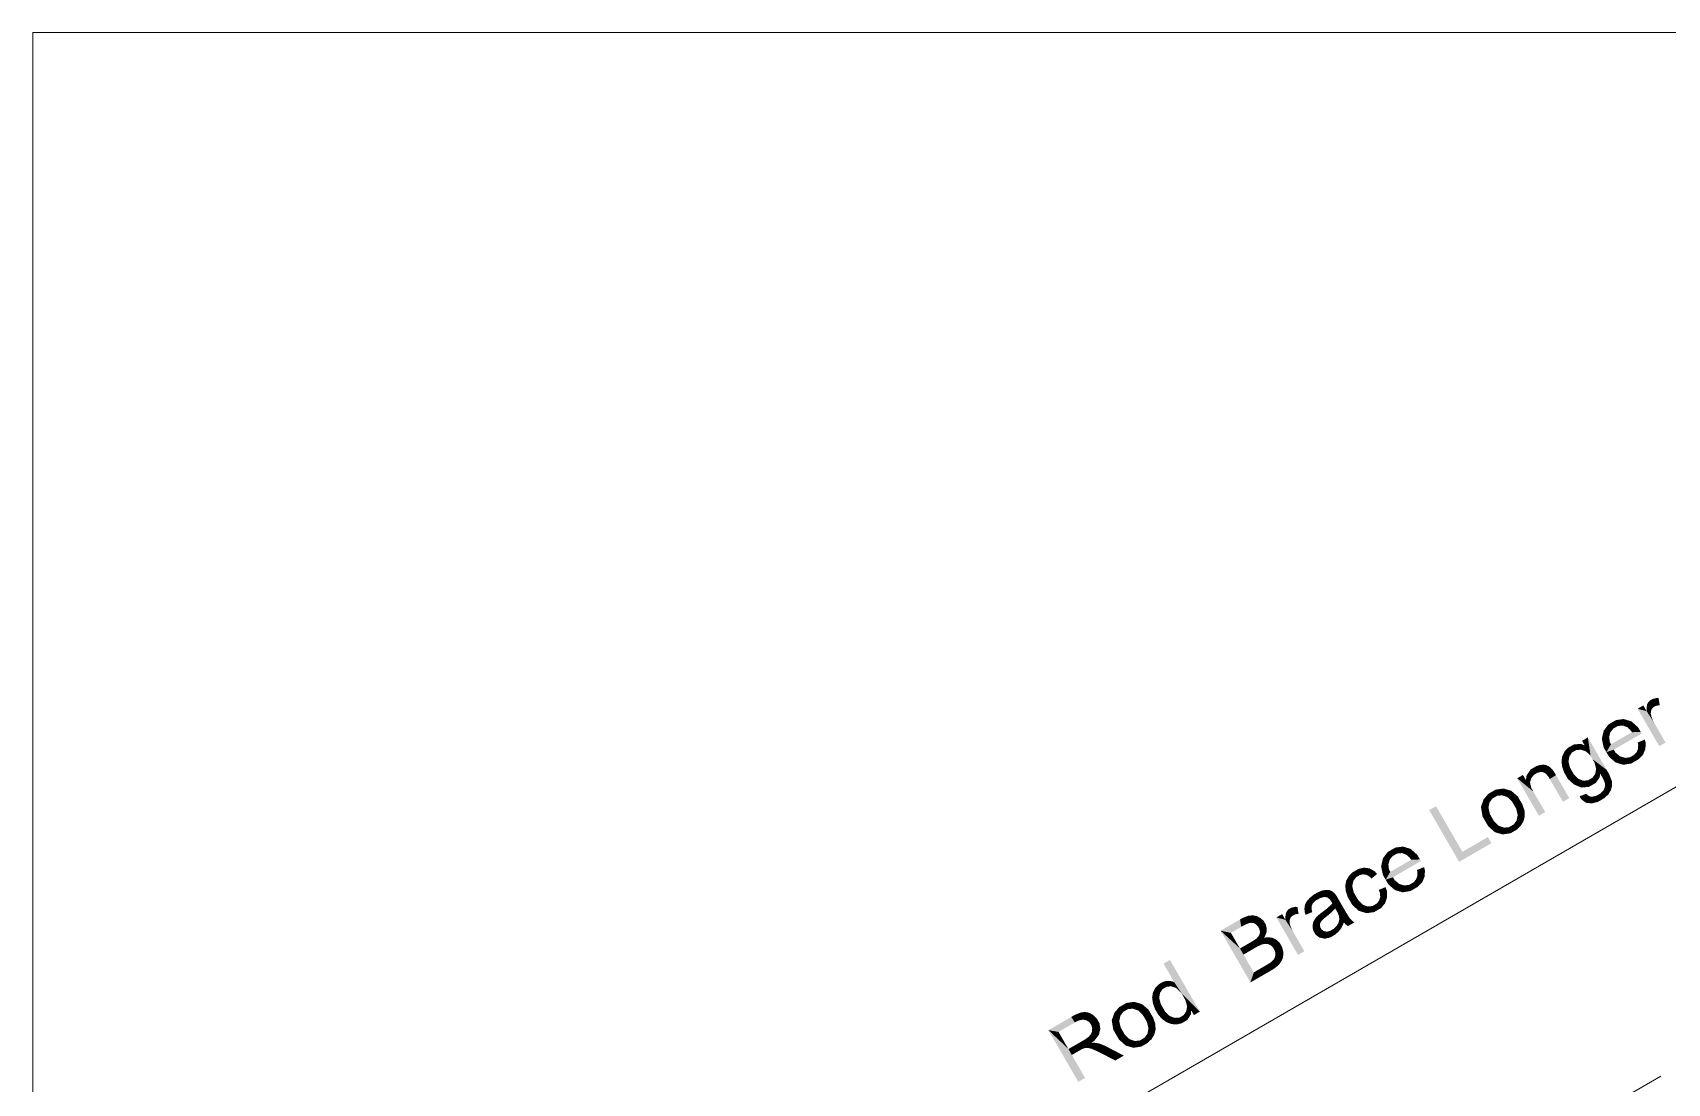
# Model space of a CAD drawing. Header units: millimetres. Extents: x 2 to 579, y 1 to 405.
# Drawn here: x 134.71 to 171.65, y 127.49 to 151.24 of the extents above; entities that cross this region are included whole.
import ezdxf

# ---------------------------------------------------------------- set-up
doc = ezdxf.new("R2010")
doc.units = ezdxf.units.MM
doc.linetypes.add('XKITLINE00', pattern=[0])
doc.layers.add('LinkedObject', color=7, linetype='Continuous', lineweight=0)

# ---------------------------------------------------------------- blocks, each defined once
blk = doc.blocks.new('*A4')
at = {"layer": 'LinkedObject'}
for points in [[(171.181, 135.905), (170.977, 135.959), (171.107, 136.034)], [(170.977, 135.959), (171.181, 135.905), (171.467, 135.112)], [(171.191, 136.051), (171.181, 135.905), (171.18, 135.965)], [(171.203, 136.077), (171.181, 135.905), (171.191, 136.051)], [(171.333, 135.992), (171.181, 135.905), (171.203, 136.077)], [(171.299, 135.954), (171.181, 135.905), (171.333, 135.992)], [(171.289, 135.929), (171.181, 135.905), (171.299, 135.954)], [(171.279, 135.904), (171.181, 135.905), (171.289, 135.929)], [(171.216, 136.103), (171.357, 136.006), (171.203, 136.077)], [(171.203, 136.077), (171.357, 136.006), (171.333, 135.992)], [(171.253, 136.144), (171.357, 136.006), (171.216, 136.103)], [(171.278, 136.159), (171.357, 136.006), (171.253, 136.144)], [(171.401, 136.199), (171.278, 136.159), (171.315, 136.18)], [(171.452, 136.198), (171.278, 136.159), (171.401, 136.199)], [(171.444, 136.036), (171.278, 136.159), (171.452, 136.198)], [(171.278, 136.159), (171.383, 136.021), (171.357, 136.006)], [(171.383, 136.021), (171.278, 136.159), (171.444, 136.036)], [(171.444, 136.036), (171.452, 136.198), (171.479, 136.036)], [(170.407, 135.655), (170.19, 135.372), (170.32, 135.605)], [(170.427, 135.509), (170.19, 135.372), (170.407, 135.655)], [(170.32, 135.605), (170.19, 135.372), (170.211, 135.463)], [(170.664, 135.726), (170.407, 135.655), (170.492, 135.704)], [(170.751, 135.7), (170.407, 135.655), (170.664, 135.726)], [(170.644, 135.579), (170.407, 135.655), (170.751, 135.7)], [(170.407, 135.655), (170.531, 135.569), (170.476, 135.538)], [(170.531, 135.569), (170.407, 135.655), (170.644, 135.579)], [(170.427, 135.509), (170.407, 135.655), (170.476, 135.538)], [(170.644, 135.579), (170.751, 135.7), (170.702, 135.557)], [(170.751, 135.7), (170.74, 135.544), (170.702, 135.557)], [(170.74, 135.544), (170.751, 135.7), (170.813, 135.479)], [(170.986, 135.541), (170.751, 135.7), (170.838, 135.673)], [(170.813, 135.479), (170.751, 135.7), (170.986, 135.541)], [(171.181, 135.905), (171.354, 135.638), (171.61, 135.195)], [(171.354, 135.638), (171.181, 135.905), (171.328, 135.684)], [(171.328, 135.684), (171.181, 135.905), (171.291, 135.775)], [(171.291, 135.775), (171.181, 135.905), (171.281, 135.82)], [(171.281, 135.82), (171.181, 135.905), (171.275, 135.849)], [(171.275, 135.849), (171.181, 135.905), (171.279, 135.904)], [(171.467, 135.112), (171.181, 135.905), (171.61, 135.195)], [(169.854, 135.311), (169.782, 135.131), (169.722, 135.234)], [(169.914, 134.897), (169.782, 135.131), (169.854, 135.311)], [(169.959, 134.819), (169.854, 135.311), (170.277, 134.579)], [(169.914, 134.897), (169.854, 135.311), (169.959, 134.819)], [(170.19, 135.372), (170.21, 135.084), (170.169, 135.282)], [(170.363, 135.428), (170.19, 135.372), (170.427, 135.509)], [(170.349, 135.376), (170.19, 135.372), (170.363, 135.428)], [(170.19, 135.372), (170.349, 135.376), (170.334, 135.323)], [(170.334, 135.323), (170.21, 135.084), (170.19, 135.372)], [(170.348, 135.213), (170.21, 135.084), (170.334, 135.323)], [(170.21, 135.084), (170.348, 135.213), (170.376, 135.156)], [(171.05, 135.43), (170.272, 134.977), (171.047, 135.437)], [(170.376, 135.156), (171.047, 135.437), (170.272, 134.977)], [(171.061, 135.411), (170.272, 134.977), (171.05, 135.43)], [(171.068, 135.398), (170.272, 134.977), (171.061, 135.411)], [(170.437, 135.033), (170.272, 134.977), (171.068, 135.398)], [(170.849, 135.428), (171.047, 135.437), (170.376, 135.156)], [(170.813, 135.479), (170.986, 135.541), (170.849, 135.428)], [(171.047, 135.437), (170.849, 135.428), (170.986, 135.541)], [(171.14, 135.263), (170.991, 135.141), (170.981, 135.196)], [(170.985, 135.049), (171.14, 135.263), (171.154, 135.05)], [(170.991, 135.141), (171.14, 135.263), (170.985, 135.049)], [(171.154, 135.05), (171.14, 135.263), (171.16, 135.188)], [(169.275, 134.889), (169.426, 134.825), (169.258, 134.773)], [(169.258, 134.773), (169.426, 134.825), (169.265, 134.709)], [(169.265, 134.709), (169.426, 134.825), (169.415, 134.767)], [(169.437, 134.883), (169.275, 134.889), (169.301, 134.941)], [(169.426, 134.825), (169.275, 134.889), (169.437, 134.883)], [(169.326, 134.993), (169.495, 134.969), (169.301, 134.941)], [(169.301, 134.941), (169.495, 134.969), (169.437, 134.883)], [(169.408, 135.078), (169.495, 134.969), (169.326, 134.993)], [(169.464, 135.11), (169.495, 134.969), (169.408, 135.078)], [(169.698, 135.164), (169.464, 135.11), (169.539, 135.153)], [(169.782, 135.131), (169.464, 135.11), (169.698, 135.164)], [(169.697, 135.033), (169.464, 135.11), (169.782, 135.131)], [(169.464, 135.11), (169.592, 135.025), (169.543, 134.997)], [(169.592, 135.025), (169.464, 135.11), (169.697, 135.033)], [(169.495, 134.969), (169.464, 135.11), (169.543, 134.997)], [(169.697, 135.033), (169.782, 135.131), (169.755, 135.014)], [(169.755, 135.014), (169.782, 135.131), (169.812, 134.994)], [(169.812, 134.994), (169.782, 135.131), (169.914, 134.897)], [(169.959, 134.819), (170.277, 134.579), (170.006, 134.738)], [(170.376, 135.156), (170.272, 134.977), (170.21, 135.084)], [(170.481, 134.965), (170.272, 134.977), (170.437, 135.033)], [(170.272, 134.977), (170.566, 134.719), (170.332, 134.874)], [(170.481, 134.965), (170.566, 134.719), (170.272, 134.977)], [(170.332, 134.874), (170.566, 134.719), (170.479, 134.745)], [(170.582, 134.881), (170.566, 134.719), (170.481, 134.965)], [(170.566, 134.719), (170.582, 134.881), (170.654, 134.693)], [(170.639, 134.865), (170.654, 134.693), (170.582, 134.881)], [(170.696, 134.848), (170.654, 134.693), (170.639, 134.865)], [(170.696, 134.848), (170.927, 134.775), (170.654, 134.693)], [(170.805, 134.862), (170.927, 134.775), (170.696, 134.848)], [(170.858, 134.893), (170.927, 134.775), (170.805, 134.862)], [(170.898, 134.916), (170.927, 134.775), (170.858, 134.893)], [(170.898, 134.916), (171.127, 134.987), (170.927, 134.775)], [(170.953, 134.976), (171.127, 134.987), (170.898, 134.916)], [(170.927, 134.775), (171.127, 134.987), (171, 134.818)], [(170.969, 135.012), (171.154, 135.05), (170.953, 134.976)], [(171.127, 134.987), (170.953, 134.976), (171.154, 135.05)], [(170.985, 135.049), (171.154, 135.05), (170.969, 135.012)], [(171, 134.818), (171.127, 134.987), (171.101, 134.923)], [(168.456, 134.342), (168.257, 134.387), (168.387, 134.462)], [(168.645, 134.636), (168.463, 134.439), (168.557, 134.586)], [(168.64, 134.468), (168.463, 134.439), (168.645, 134.636)], [(168.578, 134.394), (168.463, 134.439), (168.64, 134.468)], [(168.64, 134.468), (168.645, 134.636), (168.686, 134.495)], [(168.683, 134.659), (168.772, 134.527), (168.645, 134.636)], [(168.645, 134.636), (168.772, 134.527), (168.714, 134.511)], [(168.686, 134.495), (168.645, 134.636), (168.714, 134.511)], [(168.761, 134.685), (168.772, 134.527), (168.683, 134.659)], [(168.801, 134.69), (168.772, 134.527), (168.761, 134.685)], [(168.772, 134.527), (168.801, 134.69), (168.8, 134.527)], [(168.801, 134.69), (168.829, 134.526), (168.8, 134.527)], [(168.91, 134.686), (168.801, 134.69), (168.841, 134.695)], [(168.939, 134.673), (168.801, 134.69), (168.91, 134.686)], [(168.879, 134.508), (168.801, 134.69), (168.939, 134.673)], [(168.829, 134.526), (168.801, 134.69), (168.879, 134.508)], [(168.939, 134.673), (168.9, 134.491), (168.879, 134.508)], [(168.967, 134.66), (168.9, 134.491), (168.939, 134.673)], [(169.02, 134.62), (168.9, 134.491), (168.967, 134.66)], [(168.9, 134.491), (169.02, 134.62), (168.921, 134.474)], [(168.921, 134.474), (169.02, 134.62), (169.044, 134.593)], [(169.044, 134.593), (168.967, 134.414), (168.921, 134.474)], [(169.06, 134.575), (168.967, 134.414), (169.044, 134.593)], [(169.104, 134.508), (168.967, 134.414), (169.06, 134.575)], [(169.104, 134.508), (168.992, 134.37), (168.967, 134.414)], [(169.133, 134.458), (168.992, 134.37), (169.104, 134.508)], [(168.992, 134.37), (169.133, 134.458), (169.29, 133.854)], [(169.29, 133.854), (169.133, 134.458), (169.434, 133.937)], [(169.415, 134.767), (169.351, 134.46), (169.265, 134.709)], [(169.265, 134.709), (169.351, 134.46), (169.273, 134.646)], [(169.273, 134.646), (169.351, 134.46), (169.316, 134.521)], [(169.448, 134.632), (169.351, 134.46), (169.415, 134.767)], [(169.351, 134.46), (169.448, 134.632), (169.492, 134.556)], [(169.54, 134.473), (169.351, 134.46), (169.492, 134.556)], [(169.54, 134.473), (169.621, 134.213), (169.351, 134.46)], [(169.351, 134.46), (169.621, 134.213), (169.402, 134.372)], [(169.643, 134.37), (169.621, 134.213), (169.54, 134.473)], [(170.134, 134.49), (169.958, 134.399), (170.018, 134.485)], [(170.119, 134.407), (169.958, 134.399), (170.134, 134.49)], [(170.006, 134.738), (170.277, 134.579), (170.041, 134.599)], [(170.03, 134.542), (170.134, 134.49), (170.018, 134.485)], [(170.041, 134.599), (170.134, 134.49), (170.03, 134.542)], [(170.041, 134.599), (170.277, 134.579), (170.134, 134.49)], [(170.277, 134.579), (170.174, 134.42), (170.134, 134.49)], [(170.334, 134.48), (170.174, 134.42), (170.277, 134.579)], [(170.174, 134.42), (170.334, 134.48), (170.222, 134.325)], [(170.222, 134.325), (170.334, 134.48), (170.395, 134.328)], [(170.654, 134.693), (170.927, 134.775), (170.834, 134.721)], [(167.682, 134.08), (167.47, 133.832), (167.604, 134.035)], [(167.697, 133.93), (167.47, 133.832), (167.682, 134.08)], [(167.945, 134.156), (167.682, 134.08), (167.769, 134.13)], [(168.033, 134.13), (167.682, 134.08), (167.945, 134.156)], [(167.916, 134.002), (167.682, 134.08), (168.033, 134.13)], [(167.682, 134.08), (167.804, 133.991), (167.751, 133.961)], [(167.804, 133.991), (167.682, 134.08), (167.916, 134.002)], [(167.697, 133.93), (167.682, 134.08), (167.751, 133.961)], [(167.916, 134.002), (168.033, 134.13), (167.975, 133.982)], [(168.033, 134.13), (168.034, 133.963), (167.975, 133.982)], [(168.268, 133.979), (168.033, 134.13), (168.122, 134.105)], [(168.327, 133.878), (168.033, 134.13), (168.268, 133.979)], [(168.138, 133.864), (168.033, 134.13), (168.327, 133.878)], [(168.034, 133.963), (168.033, 134.13), (168.138, 133.864)], [(168.257, 134.387), (168.623, 134.086), (168.747, 133.54)], [(168.623, 134.086), (168.257, 134.387), (168.576, 134.167)], [(168.545, 134.297), (168.257, 134.387), (168.456, 134.342)], [(168.576, 134.167), (168.257, 134.387), (168.545, 134.297)], [(168.463, 134.439), (168.578, 134.394), (168.456, 134.342)], [(168.456, 134.342), (168.578, 134.394), (168.545, 134.297)], [(168.747, 133.54), (168.623, 134.086), (168.891, 133.623)], [(169.402, 134.372), (169.621, 134.213), (169.537, 134.249)], [(169.621, 134.213), (169.643, 134.37), (169.699, 134.351)], [(169.754, 134.332), (169.621, 134.213), (169.699, 134.351)], [(169.754, 134.332), (169.964, 134.243), (169.621, 134.213)], [(169.621, 134.213), (169.964, 134.243), (169.705, 134.178)], [(169.705, 134.178), (169.964, 134.243), (169.877, 134.193)], [(169.859, 134.342), (169.964, 134.243), (169.754, 134.332)], [(169.964, 134.243), (169.859, 134.342), (169.908, 134.37)], [(169.958, 134.399), (169.964, 134.243), (169.908, 134.37)], [(170.034, 134.284), (169.958, 134.399), (170.119, 134.407)], [(169.964, 134.243), (169.958, 134.399), (170.034, 134.284)], [(170.205, 134.111), (170.347, 134.072), (170.14, 134.047)], [(170.347, 134.072), (170.205, 134.111), (170.22, 134.147)], [(170.236, 134.182), (170.347, 134.072), (170.22, 134.147)], [(170.222, 134.325), (170.395, 134.328), (170.229, 134.3)], [(170.229, 134.3), (170.395, 134.328), (170.24, 134.259)], [(170.399, 134.276), (170.236, 134.182), (170.24, 134.259)], [(170.402, 134.223), (170.236, 134.182), (170.399, 134.276)], [(170.376, 134.121), (170.236, 134.182), (170.402, 134.223)], [(170.347, 134.072), (170.236, 134.182), (170.376, 134.121)], [(170.24, 134.259), (170.395, 134.328), (170.399, 134.276)], [(166.423, 133.756), (166.944, 132.498), (166.269, 133.667)], [(167.019, 132.725), (166.944, 132.498), (166.423, 133.756)], [(167.47, 133.832), (167.541, 133.408), (167.438, 133.738)], [(167.438, 133.738), (167.541, 133.408), (167.473, 133.526)], [(167.604, 134.035), (167.47, 133.832), (167.498, 133.911)], [(167.631, 133.838), (167.47, 133.832), (167.697, 133.93)], [(167.47, 133.832), (167.631, 133.838), (167.619, 133.777)], [(167.607, 133.717), (167.541, 133.408), (167.47, 133.832)], [(167.607, 133.717), (167.47, 133.832), (167.619, 133.777)], [(167.642, 133.575), (167.541, 133.408), (167.607, 133.717)], [(168.138, 133.864), (168.327, 133.878), (168.184, 133.786)], [(168.327, 133.878), (168.232, 133.703), (168.184, 133.786)], [(168.232, 133.703), (168.327, 133.878), (168.268, 133.558)], [(168.268, 133.558), (168.327, 133.878), (168.426, 133.593)], [(168.424, 133.654), (168.327, 133.878), (168.374, 133.797)], [(168.426, 133.593), (168.327, 133.878), (168.424, 133.654)], [(169.842, 134.01), (169.667, 133.98), (169.819, 134.039)], [(169.667, 133.98), (169.842, 134.01), (169.705, 133.911)], [(169.705, 133.911), (169.842, 134.01), (169.81, 133.834)], [(169.81, 133.834), (169.842, 134.01), (169.876, 133.827)], [(169.876, 133.827), (169.842, 134.01), (169.893, 133.977)], [(169.921, 133.974), (169.876, 133.827), (169.893, 133.977)], [(169.959, 133.97), (169.876, 133.827), (169.921, 133.974)], [(169.959, 133.97), (170.16, 133.9), (169.876, 133.827)], [(169.876, 133.827), (170.16, 133.9), (169.942, 133.82)], [(169.942, 133.82), (170.16, 133.9), (170.084, 133.856)], [(170.044, 133.992), (170.16, 133.9), (169.959, 133.97)], [(170.16, 133.9), (170.044, 133.992), (170.09, 134.018)], [(170.14, 134.047), (170.16, 133.9), (170.09, 134.018)], [(170.14, 134.047), (170.347, 134.072), (170.16, 133.9)], [(170.16, 133.9), (170.347, 134.072), (170.223, 133.937)], [(170.223, 133.937), (170.347, 134.072), (170.317, 134.023)], [(167.541, 133.408), (167.642, 133.575), (167.688, 133.493)], [(167.735, 133.412), (167.541, 133.408), (167.688, 133.493)], [(167.735, 133.412), (167.84, 133.143), (167.541, 133.408)], [(167.541, 133.408), (167.84, 133.143), (167.603, 133.301)], [(167.841, 133.311), (167.84, 133.143), (167.735, 133.412)], [(168.179, 133.344), (168.193, 133.195), (168.125, 133.313)], [(168.368, 133.365), (168.179, 133.344), (168.244, 133.436)], [(168.336, 133.312), (168.179, 133.344), (168.368, 133.365)], [(168.249, 133.227), (168.179, 133.344), (168.336, 133.312)], [(168.193, 133.195), (168.179, 133.344), (168.249, 133.227)], [(168.256, 133.497), (168.4, 133.418), (168.244, 133.436)], [(168.244, 133.436), (168.4, 133.418), (168.368, 133.365)], [(168.426, 133.593), (168.256, 133.497), (168.268, 133.558)], [(168.429, 133.532), (168.256, 133.497), (168.426, 133.593)], [(168.4, 133.418), (168.256, 133.497), (168.429, 133.532)], [(167.674, 132.92), (167.019, 132.725), (167.594, 133.058)], [(167.603, 133.301), (167.84, 133.143), (167.753, 133.169)], [(167.84, 133.143), (167.841, 133.311), (167.9, 133.291)], [(167.959, 133.271), (167.84, 133.143), (167.9, 133.291)], [(167.959, 133.271), (168.193, 133.195), (167.84, 133.143)], [(167.84, 133.143), (168.193, 133.195), (167.928, 133.118)], [(167.928, 133.118), (168.193, 133.195), (168.105, 133.144)], [(168.071, 133.282), (168.193, 133.195), (167.959, 133.271)], [(168.193, 133.195), (168.071, 133.282), (168.125, 133.313)], [(165.419, 132.772), (165.202, 132.489), (165.331, 132.721)], [(165.439, 132.626), (165.202, 132.489), (165.419, 132.772)], [(165.331, 132.721), (165.202, 132.489), (165.223, 132.58)], [(165.375, 132.545), (165.202, 132.489), (165.439, 132.626)], [(165.675, 132.843), (165.419, 132.772), (165.504, 132.821)], [(165.763, 132.817), (165.419, 132.772), (165.675, 132.843)], [(165.655, 132.696), (165.419, 132.772), (165.763, 132.817)], [(165.419, 132.772), (165.542, 132.686), (165.488, 132.654)], [(165.542, 132.686), (165.419, 132.772), (165.655, 132.696)], [(165.439, 132.626), (165.419, 132.772), (165.488, 132.654)], [(165.655, 132.696), (165.763, 132.817), (165.713, 132.674)], [(165.763, 132.817), (165.751, 132.66), (165.713, 132.674)], [(165.751, 132.66), (165.763, 132.817), (165.824, 132.596)], [(165.998, 132.658), (165.763, 132.817), (165.85, 132.79)], [(165.824, 132.596), (165.763, 132.817), (165.998, 132.658)], [(165.824, 132.596), (165.998, 132.658), (165.86, 132.545)], [(166.058, 132.553), (165.86, 132.545), (165.998, 132.658)], [(166.944, 132.498), (167.019, 132.725), (167.674, 132.92)], [(164.543, 132.266), (164.617, 132.151), (164.457, 132.182)], [(164.598, 132.297), (164.617, 132.151), (164.543, 132.266)], [(164.799, 132.367), (164.598, 132.297), (164.666, 132.337)], [(164.863, 132.358), (164.598, 132.297), (164.799, 132.367)], [(164.781, 132.217), (164.598, 132.297), (164.863, 132.358)], [(164.598, 132.297), (164.707, 132.203), (164.672, 132.183)], [(164.707, 132.203), (164.598, 132.297), (164.781, 132.217)], [(164.617, 132.151), (164.598, 132.297), (164.672, 132.183)], [(164.781, 132.217), (164.863, 132.358), (164.819, 132.21)], [(164.863, 132.358), (164.856, 132.203), (164.819, 132.21)], [(164.856, 132.203), (164.863, 132.358), (164.929, 132.159)], [(165.041, 132.281), (164.863, 132.358), (164.927, 132.348)], [(165.09, 132.224), (164.863, 132.358), (165.041, 132.281)], [(164.929, 132.159), (164.863, 132.358), (165.09, 132.224)], [(165.202, 132.489), (165.222, 132.201), (165.181, 132.398)], [(165.36, 132.492), (165.202, 132.489), (165.375, 132.545)], [(165.202, 132.489), (165.36, 132.492), (165.346, 132.44)], [(165.346, 132.44), (165.222, 132.201), (165.202, 132.489)], [(165.359, 132.33), (165.222, 132.201), (165.346, 132.44)], [(165.222, 132.201), (165.359, 132.33), (165.388, 132.272)], [(165.388, 132.272), (165.284, 132.094), (165.222, 132.201)], [(166.062, 132.547), (165.284, 132.094), (166.058, 132.553)], [(165.388, 132.272), (166.058, 132.553), (165.284, 132.094)], [(166.073, 132.528), (165.284, 132.094), (166.062, 132.547)], [(166.079, 132.515), (165.284, 132.094), (166.073, 132.528)], [(165.448, 132.15), (165.284, 132.094), (166.079, 132.515)], [(165.86, 132.545), (166.058, 132.553), (165.388, 132.272)], [(166.152, 132.38), (166.002, 132.258), (165.992, 132.313)], [(165.996, 132.166), (166.152, 132.38), (166.165, 132.167)], [(166.002, 132.258), (166.152, 132.38), (165.996, 132.166)], [(166.165, 132.167), (166.152, 132.38), (166.172, 132.305)], [(164.007, 131.862), (163.897, 131.858), (163.938, 131.865)], [(164.394, 132.077), (164.541, 132.003), (164.37, 131.96)], [(164.37, 131.96), (164.541, 132.003), (164.377, 131.895)], [(164.377, 131.895), (164.541, 132.003), (164.529, 131.945)], [(164.529, 131.945), (164.47, 131.629), (164.377, 131.895)], [(164.377, 131.895), (164.47, 131.629), (164.384, 131.831)], [(164.552, 132.062), (164.394, 132.077), (164.426, 132.129)], [(164.541, 132.003), (164.394, 132.077), (164.552, 132.062)], [(164.457, 132.182), (164.617, 132.151), (164.426, 132.129)], [(164.426, 132.129), (164.617, 132.151), (164.552, 132.062)], [(164.566, 131.802), (164.47, 131.629), (164.529, 131.945)], [(164.929, 132.159), (165.09, 132.224), (164.963, 132.122)], [(165.281, 131.927), (165.152, 131.805), (165.128, 131.864)], [(165.152, 131.805), (165.281, 131.927), (165.162, 131.705)], [(165.162, 131.705), (165.281, 131.927), (165.294, 131.63)], [(165.318, 131.699), (165.281, 131.927), (165.311, 131.847)], [(165.294, 131.63), (165.281, 131.927), (165.318, 131.699)], [(165.492, 132.082), (165.284, 132.094), (165.448, 132.15)], [(165.284, 132.094), (165.578, 131.836), (165.343, 131.991)], [(165.492, 132.082), (165.578, 131.836), (165.284, 132.094)], [(165.343, 131.991), (165.578, 131.836), (165.49, 131.862)], [(165.593, 131.998), (165.578, 131.836), (165.492, 132.082)], [(165.578, 131.836), (165.593, 131.998), (165.665, 131.81)], [(165.65, 131.982), (165.665, 131.81), (165.593, 131.998)], [(165.707, 131.965), (165.665, 131.81), (165.65, 131.982)], [(165.707, 131.965), (165.938, 131.892), (165.665, 131.81)], [(165.665, 131.81), (165.938, 131.892), (165.845, 131.838)], [(165.817, 131.979), (165.938, 131.892), (165.707, 131.965)], [(165.87, 132.01), (165.938, 131.892), (165.817, 131.979)], [(165.909, 132.033), (165.938, 131.892), (165.87, 132.01)], [(165.909, 132.033), (166.139, 132.103), (165.938, 131.892)], [(165.965, 132.092), (166.139, 132.103), (165.909, 132.033)], [(165.938, 131.892), (166.139, 132.103), (166.012, 131.934)], [(165.98, 132.129), (166.165, 132.167), (165.965, 132.092)], [(166.139, 132.103), (165.965, 132.092), (166.165, 132.167)], [(165.996, 132.166), (166.165, 132.167), (165.98, 132.129)], [(166.012, 131.934), (166.139, 132.103), (166.112, 132.04)], [(163.625, 131.529), (163.454, 131.483), (163.639, 131.561)], [(163.46, 131.523), (163.639, 131.561), (163.454, 131.483)], [(163.611, 131.498), (163.454, 131.483), (163.625, 131.529)], [(163.611, 131.498), (163.475, 131.301), (163.454, 131.483)], [(163.498, 131.602), (163.639, 131.561), (163.46, 131.523)], [(163.612, 131.415), (163.475, 131.301), (163.611, 131.498)], [(163.531, 131.641), (163.639, 131.561), (163.498, 131.602)], [(163.651, 131.751), (163.531, 131.641), (163.564, 131.68)], [(163.703, 131.622), (163.531, 131.641), (163.651, 131.751)], [(163.639, 131.561), (163.531, 131.641), (163.703, 131.622)], [(163.706, 131.782), (163.808, 131.682), (163.651, 131.751)], [(163.703, 131.622), (163.651, 131.751), (163.754, 131.651)], [(163.754, 131.651), (163.651, 131.751), (163.808, 131.682)], [(163.897, 131.858), (163.706, 131.782), (163.856, 131.852)], [(163.904, 131.705), (163.706, 131.782), (163.897, 131.858)], [(163.856, 131.852), (163.706, 131.782), (163.76, 131.813)], [(163.808, 131.682), (163.706, 131.782), (163.904, 131.705)], [(164.034, 131.852), (163.897, 131.858), (164.007, 131.862)], [(163.904, 131.705), (163.897, 131.858), (163.945, 131.697)], [(163.945, 131.697), (163.897, 131.858), (163.976, 131.69)], [(163.897, 131.858), (164.032, 131.64), (163.976, 131.69)], [(164.034, 131.852), (164.032, 131.64), (163.897, 131.858)], [(164.045, 131.521), (164.143, 131.447), (163.932, 131.422)], [(164.061, 131.842), (164.032, 131.64), (164.034, 131.852)], [(164.111, 131.806), (164.032, 131.64), (164.061, 131.842)], [(164.135, 131.78), (164.032, 131.64), (164.111, 131.806)], [(164.032, 131.64), (164.135, 131.78), (164.149, 131.764)], [(164.032, 131.64), (164.149, 131.764), (164.057, 131.597)], [(164.078, 131.559), (164.143, 131.447), (164.045, 131.521)], [(164.057, 131.597), (164.149, 131.764), (164.059, 131.593)], [(164.059, 131.593), (164.149, 131.764), (164.07, 131.574)], [(164.07, 131.574), (164.149, 131.764), (164.078, 131.559)], [(164.078, 131.559), (164.149, 131.764), (164.143, 131.447)], [(164.191, 131.7), (164.143, 131.447), (164.149, 131.764)], [(164.219, 131.652), (164.143, 131.447), (164.191, 131.7)], [(164.219, 131.652), (164.173, 131.394), (164.143, 131.447)], [(164.329, 131.46), (164.173, 131.394), (164.219, 131.652)], [(164.384, 131.831), (164.47, 131.629), (164.43, 131.698)], [(164.47, 131.629), (164.566, 131.802), (164.615, 131.718)], [(164.664, 131.633), (164.47, 131.629), (164.615, 131.718)], [(164.664, 131.633), (164.764, 131.365), (164.47, 131.629)], [(164.47, 131.629), (164.764, 131.365), (164.531, 131.523)], [(164.531, 131.523), (164.764, 131.365), (164.678, 131.391)], [(164.769, 131.528), (164.764, 131.365), (164.664, 131.633)], [(164.764, 131.365), (164.769, 131.528), (164.824, 131.508)], [(164.878, 131.488), (164.764, 131.365), (164.824, 131.508)], [(164.986, 131.499), (165.108, 131.412), (164.878, 131.488)], [(165.108, 131.412), (164.986, 131.499), (165.038, 131.529)], [(165.08, 131.554), (165.108, 131.412), (165.038, 131.529)], [(165.08, 131.554), (165.294, 131.63), (165.108, 131.412)], [(165.136, 131.62), (165.294, 131.63), (165.08, 131.554)], [(165.108, 131.412), (165.294, 131.63), (165.178, 131.452)], [(165.294, 131.63), (165.136, 131.62), (165.149, 131.662)], [(165.162, 131.705), (165.294, 131.63), (165.149, 131.662)], [(165.178, 131.452), (165.294, 131.63), (165.271, 131.561)], [(162.022, 131.029), (161.554, 130.942), (161.993, 131.196)], [(162.06, 131.234), (162.179, 131.108), (161.993, 131.196)], [(161.993, 131.196), (162.179, 131.108), (162.085, 131.065)], [(162.022, 131.029), (161.993, 131.196), (162.085, 131.065)], [(162.177, 131.279), (162.179, 131.108), (162.06, 131.234)], [(162.24, 131.122), (162.177, 131.279), (162.228, 131.284)], [(162.179, 131.108), (162.177, 131.279), (162.21, 131.115)], [(162.21, 131.115), (162.177, 131.279), (162.24, 131.122)], [(162.279, 131.29), (162.298, 131.115), (162.228, 131.284)], [(162.228, 131.284), (162.298, 131.115), (162.24, 131.122)], [(162.374, 131.272), (162.298, 131.115), (162.279, 131.29)], [(162.418, 131.248), (162.298, 131.115), (162.374, 131.272)], [(162.298, 131.115), (162.418, 131.248), (162.324, 131.101)], [(162.418, 131.248), (162.351, 131.087), (162.324, 131.101)], [(162.351, 131.087), (162.418, 131.248), (162.395, 131.044)], [(162.395, 131.044), (162.418, 131.248), (162.553, 131.121)], [(162.53, 131.161), (162.418, 131.248), (162.462, 131.225)], [(162.553, 131.121), (162.418, 131.248), (162.53, 131.161)], [(163.019, 131.188), (162.815, 131.242), (162.945, 131.317)], [(162.815, 131.242), (163.019, 131.188), (163.305, 130.395)], [(163.029, 131.333), (163.019, 131.188), (163.018, 131.248)], [(163.041, 131.36), (163.019, 131.188), (163.029, 131.333)], [(163.171, 131.275), (163.019, 131.188), (163.041, 131.36)], [(163.138, 131.237), (163.019, 131.188), (163.171, 131.275)], [(163.127, 131.212), (163.019, 131.188), (163.138, 131.237)], [(163.117, 131.187), (163.019, 131.188), (163.127, 131.212)], [(163.019, 131.188), (163.192, 130.921), (163.448, 130.478)], [(163.192, 130.921), (163.019, 131.188), (163.166, 130.967)], [(163.166, 130.967), (163.019, 131.188), (163.129, 131.057)], [(163.129, 131.057), (163.019, 131.188), (163.119, 131.102)], [(163.119, 131.102), (163.019, 131.188), (163.113, 131.132)], [(163.113, 131.132), (163.019, 131.188), (163.117, 131.187)], [(163.305, 130.395), (163.019, 131.188), (163.448, 130.478)], [(163.054, 131.386), (163.195, 131.289), (163.041, 131.36)], [(163.041, 131.36), (163.195, 131.289), (163.171, 131.275)], [(163.092, 131.427), (163.195, 131.289), (163.054, 131.386)], [(163.117, 131.441), (163.195, 131.289), (163.092, 131.427)], [(163.239, 131.482), (163.117, 131.441), (163.153, 131.462)], [(163.29, 131.48), (163.117, 131.441), (163.239, 131.482)], [(163.282, 131.319), (163.117, 131.441), (163.29, 131.48)], [(163.117, 131.441), (163.221, 131.304), (163.195, 131.289)], [(163.221, 131.304), (163.117, 131.441), (163.282, 131.319)], [(163.282, 131.319), (163.29, 131.48), (163.317, 131.319)], [(163.454, 131.483), (163.475, 131.301), (163.448, 131.442)], [(163.448, 131.442), (163.475, 131.301), (163.458, 131.351)], [(163.475, 131.301), (163.612, 131.415), (163.626, 131.363)], [(163.646, 131.131), (163.802, 131.077), (163.633, 131.069)], [(163.803, 131.098), (163.646, 131.131), (163.66, 131.16)], [(163.802, 131.077), (163.646, 131.131), (163.803, 131.098)], [(163.674, 131.189), (163.818, 131.138), (163.66, 131.16)], [(163.66, 131.16), (163.818, 131.138), (163.803, 131.098)], [(163.712, 131.242), (163.818, 131.138), (163.674, 131.189)], [(163.736, 131.267), (163.818, 131.138), (163.712, 131.242)], [(163.754, 131.284), (163.846, 131.175), (163.736, 131.267)], [(163.818, 131.138), (163.736, 131.267), (163.832, 131.156)], [(163.832, 131.156), (163.736, 131.267), (163.846, 131.175)], [(163.811, 131.332), (163.9, 131.225), (163.754, 131.284)], [(163.754, 131.284), (163.9, 131.225), (163.846, 131.175)], [(163.851, 131.362), (163.941, 131.257), (163.811, 131.332)], [(163.811, 131.332), (163.941, 131.257), (163.9, 131.225)], [(163.932, 131.422), (164.012, 131.314), (163.851, 131.362)], [(163.851, 131.362), (164.012, 131.314), (163.941, 131.257)], [(163.932, 131.422), (164.143, 131.447), (164.012, 131.314)], [(164.012, 131.314), (164.143, 131.447), (164.114, 131.409)], [(164.329, 131.46), (164.201, 131.346), (164.173, 131.394)], [(164.341, 131.132), (164.174, 131.046), (164.196, 131.083)], [(164.32, 131.076), (164.174, 131.046), (164.341, 131.132)], [(164.465, 131.236), (164.341, 131.132), (164.196, 131.083)], [(164.218, 131.12), (164.465, 131.236), (164.196, 131.083)], [(164.201, 131.346), (164.329, 131.46), (164.231, 131.268)], [(164.218, 131.12), (164.387, 131.36), (164.465, 131.236)], [(164.236, 131.197), (164.387, 131.36), (164.218, 131.12)], [(164.231, 131.268), (164.329, 131.46), (164.387, 131.36)], [(164.387, 131.36), (164.233, 131.237), (164.231, 131.268)], [(164.233, 131.237), (164.387, 131.36), (164.236, 131.197)], [(164.341, 131.132), (164.465, 131.236), (164.361, 131.105)], [(164.361, 131.105), (164.465, 131.236), (164.485, 131.213)], [(164.485, 131.213), (164.406, 131.061), (164.361, 131.105)], [(164.505, 131.189), (164.406, 131.061), (164.485, 131.213)], [(164.505, 131.189), (164.43, 131.045), (164.406, 131.061)], [(164.552, 131.148), (164.43, 131.045), (164.505, 131.189)], [(164.43, 131.045), (164.552, 131.148), (164.58, 131.132)], [(164.878, 131.488), (165.108, 131.412), (164.764, 131.365)], [(164.764, 131.365), (165.108, 131.412), (164.849, 131.338)], [(164.849, 131.338), (165.108, 131.412), (165.022, 131.362)], [(161.788, 130.893), (161.554, 130.942), (162.022, 131.029)], [(161.554, 130.942), (162.072, 130.402), (162.229, 129.773)], [(161.992, 130.54), (162.072, 130.402), (161.554, 130.942)], [(161.554, 130.942), (161.788, 130.893), (161.992, 130.54)], [(162.297, 130.717), (162.533, 130.778), (162.398, 130.591)], [(162.367, 130.766), (162.533, 130.778), (162.297, 130.717)], [(162.385, 130.786), (162.562, 130.822), (162.367, 130.766)], [(162.533, 130.778), (162.367, 130.766), (162.562, 130.822)], [(162.41, 130.812), (162.562, 130.822), (162.385, 130.786)], [(162.553, 131.121), (162.412, 131.015), (162.395, 131.044)], [(162.398, 130.591), (162.533, 130.778), (162.49, 130.631)], [(162.41, 130.812), (162.594, 130.956), (162.562, 130.822)], [(162.437, 130.866), (162.594, 130.956), (162.41, 130.812)], [(162.412, 131.015), (162.553, 131.121), (162.429, 130.984)], [(162.429, 130.984), (162.553, 131.121), (162.444, 130.924)], [(162.441, 130.895), (162.594, 130.956), (162.437, 130.866)], [(162.594, 130.956), (162.441, 130.895), (162.444, 130.924)], [(162.444, 130.924), (162.553, 131.121), (162.594, 130.956)], [(162.533, 130.778), (162.56, 130.646), (162.49, 130.631)], [(162.707, 130.787), (162.533, 130.778), (162.595, 130.793)], [(162.627, 130.639), (162.533, 130.778), (162.707, 130.787)], [(162.56, 130.646), (162.533, 130.778), (162.627, 130.639)], [(162.595, 131.001), (162.553, 131.121), (162.575, 131.083)], [(162.594, 130.956), (162.553, 131.121), (162.595, 131.001)], [(162.562, 130.822), (162.594, 130.956), (162.593, 130.911)], [(162.627, 130.639), (162.707, 130.787), (162.658, 130.625)], [(162.658, 130.625), (162.707, 130.787), (162.688, 130.61)], [(162.688, 130.61), (162.707, 130.787), (162.757, 130.766)], [(162.757, 130.766), (162.738, 130.563), (162.688, 130.61)], [(162.807, 130.745), (162.738, 130.563), (162.757, 130.766)], [(163.633, 131.069), (163.802, 131.077), (163.634, 131.035)], [(163.634, 131.035), (163.802, 131.077), (163.801, 131.056)], [(163.801, 131.056), (163.671, 130.905), (163.634, 131.035)], [(163.634, 131.035), (163.671, 130.905), (163.634, 131.001)], [(163.634, 131.001), (163.671, 130.905), (163.653, 130.936)], [(163.811, 131.016), (163.671, 130.905), (163.801, 131.056)], [(163.671, 130.905), (163.811, 131.016), (163.822, 130.997)], [(163.838, 130.968), (163.671, 130.905), (163.822, 130.997)], [(163.671, 130.905), (163.838, 130.968), (163.702, 130.852)], [(163.702, 130.852), (163.838, 130.968), (163.789, 130.786)], [(163.789, 130.786), (163.838, 130.968), (163.847, 130.774)], [(163.847, 130.774), (163.838, 130.968), (163.888, 130.933)], [(163.888, 130.933), (163.904, 130.761), (163.847, 130.774)], [(163.921, 130.927), (163.904, 130.761), (163.888, 130.933)], [(163.953, 130.92), (163.904, 130.761), (163.921, 130.927)], [(163.904, 130.761), (163.953, 130.92), (164.03, 130.789)], [(164.1, 130.829), (163.953, 130.92), (164.028, 130.937)], [(164.03, 130.789), (163.953, 130.92), (164.1, 130.829)], [(164.07, 130.962), (164.142, 130.854), (164.028, 130.937)], [(164.028, 130.937), (164.142, 130.854), (164.1, 130.829)], [(164.111, 130.985), (164.142, 130.854), (164.07, 130.962)], [(164.242, 130.949), (164.111, 130.985), (164.174, 131.046)], [(164.213, 130.913), (164.111, 130.985), (164.242, 130.949)], [(164.142, 130.854), (164.111, 130.985), (164.213, 130.913)], [(164.271, 130.984), (164.174, 131.046), (164.32, 131.076)], [(164.242, 130.949), (164.174, 131.046), (164.271, 130.984)], [(162.342, 130.559), (161.992, 130.54), (162.245, 130.687)], [(162.072, 130.402), (161.992, 130.54), (162.342, 130.559)], [(162.229, 129.773), (162.072, 130.402), (162.304, 130)], [(162.398, 130.591), (162.245, 130.687), (162.297, 130.717)], [(162.342, 130.559), (162.245, 130.687), (162.398, 130.591)], [(162.887, 130.673), (162.738, 130.563), (162.807, 130.745)], [(162.916, 130.622), (162.738, 130.563), (162.887, 130.673)], [(162.738, 130.563), (162.916, 130.622), (162.757, 130.53)], [(162.916, 130.622), (162.773, 130.502), (162.757, 130.53)], [(162.773, 130.502), (162.916, 130.622), (162.79, 130.446)], [(162.791, 130.39), (162.961, 130.325), (162.781, 130.341)], [(162.79, 130.446), (162.916, 130.622), (162.97, 130.449)], [(162.97, 130.449), (162.791, 130.39), (162.79, 130.446)], [(162.973, 130.404), (162.791, 130.39), (162.97, 130.449)], [(162.961, 130.325), (162.791, 130.39), (162.973, 130.404)], [(162.967, 130.495), (162.916, 130.622), (162.94, 130.581)], [(162.97, 130.449), (162.916, 130.622), (162.967, 130.495)], [(160.41, 130.281), (160.508, 129.778), (160.266, 130.198)], [(160.41, 130.281), (160.667, 129.534), (160.508, 129.778)], [(160.667, 129.534), (160.41, 130.281), (161.085, 129.112)], [(162.304, 130), (162.675, 130.031), (162.229, 129.773)], [(162.596, 130.169), (162.675, 130.031), (162.304, 130)], [(162.633, 130.191), (162.731, 130.063), (162.596, 130.169)], [(162.596, 130.169), (162.731, 130.063), (162.675, 130.031)], [(162.684, 130.224), (162.819, 130.127), (162.633, 130.191)], [(162.633, 130.191), (162.819, 130.127), (162.731, 130.063)], [(162.698, 130.236), (162.819, 130.127), (162.684, 130.224)], [(162.852, 130.159), (162.698, 130.236), (162.722, 130.256)], [(162.819, 130.127), (162.698, 130.236), (162.852, 130.159)], [(162.758, 130.298), (162.932, 130.257), (162.722, 130.256)], [(162.722, 130.256), (162.932, 130.257), (162.852, 130.159)], [(162.947, 130.291), (162.758, 130.298), (162.781, 130.341)], [(162.932, 130.257), (162.758, 130.298), (162.947, 130.291)], [(162.781, 130.341), (162.961, 130.325), (162.947, 130.291)], [(162.852, 130.159), (162.932, 130.257), (162.885, 130.191)], [(160.077, 129.648), (160.243, 129.621), (160.051, 129.596)], [(160.156, 129.73), (160.243, 129.621), (160.077, 129.648)], [(160.208, 129.76), (160.243, 129.621), (160.156, 129.73)], [(160.246, 129.782), (160.34, 129.677), (160.208, 129.76)], [(160.208, 129.76), (160.34, 129.677), (160.291, 129.649)], [(160.243, 129.621), (160.208, 129.76), (160.291, 129.649)], [(160.323, 129.805), (160.34, 129.677), (160.246, 129.782)], [(160.362, 129.806), (160.34, 129.677), (160.323, 129.805)], [(160.362, 129.806), (160.446, 129.684), (160.34, 129.677)], [(160.402, 129.807), (160.446, 129.684), (160.362, 129.806)], [(160.475, 129.793), (160.446, 129.684), (160.402, 129.807)], [(160.508, 129.778), (160.446, 129.684), (160.475, 129.793)], [(160.446, 129.684), (160.508, 129.778), (160.503, 129.663)], [(160.503, 129.663), (160.508, 129.778), (160.559, 129.642)], [(160.508, 129.778), (160.667, 129.534), (160.559, 129.642)], [(159.602, 129.334), (159.339, 129.258), (159.426, 129.309)], [(159.69, 129.309), (159.339, 129.258), (159.602, 129.334)], [(159.573, 129.18), (159.339, 129.258), (159.69, 129.309)], [(159.573, 129.18), (159.69, 129.309), (159.632, 129.16)], [(159.69, 129.309), (159.691, 129.141), (159.632, 129.16)], [(159.925, 129.157), (159.69, 129.309), (159.779, 129.283)], [(159.984, 129.056), (159.69, 129.309), (159.925, 129.157)], [(159.795, 129.042), (159.69, 129.309), (159.984, 129.056)], [(159.691, 129.141), (159.69, 129.309), (159.795, 129.042)], [(160.025, 129.544), (160.176, 129.479), (160.007, 129.429)], [(160.007, 129.429), (160.176, 129.479), (160.016, 129.365)], [(160.016, 129.365), (160.176, 129.479), (160.166, 129.421)], [(160.166, 129.421), (160.107, 129.111), (160.016, 129.365)], [(160.016, 129.365), (160.107, 129.111), (160.025, 129.301)], [(160.185, 129.536), (160.025, 129.544), (160.051, 129.596)], [(160.176, 129.479), (160.025, 129.544), (160.185, 129.536)], [(160.025, 129.301), (160.107, 129.111), (160.07, 129.174)], [(160.051, 129.596), (160.243, 129.621), (160.185, 129.536)], [(160.205, 129.28), (160.107, 129.111), (160.166, 129.421)], [(160.107, 129.111), (160.205, 129.28), (160.254, 129.195)], [(160.667, 129.534), (161.085, 129.112), (160.717, 129.447)], [(160.717, 129.447), (161.085, 129.112), (160.762, 129.368)], [(160.762, 129.368), (161.085, 129.112), (160.797, 129.232)], [(158.262, 128.868), (157.664, 128.694), (158.181, 128.993)], [(158.437, 129.098), (158.181, 128.993), (158.387, 129.091)], [(158.437, 128.934), (158.181, 128.993), (158.437, 129.098)], [(158.387, 129.091), (158.181, 128.993), (158.259, 129.038)], [(158.181, 128.993), (158.327, 128.905), (158.262, 128.868)], [(158.327, 128.905), (158.181, 128.993), (158.437, 128.934)], [(158.486, 129.106), (158.483, 128.924), (158.437, 129.098)], [(158.437, 129.098), (158.483, 128.924), (158.437, 128.934)], [(158.483, 128.924), (158.486, 129.106), (158.528, 128.915)], [(158.631, 129.062), (158.486, 129.106), (158.583, 129.088)], [(158.528, 128.915), (158.486, 129.106), (158.631, 129.062)], [(158.631, 129.062), (158.598, 128.864), (158.528, 128.915)], [(158.678, 129.036), (158.598, 128.864), (158.631, 129.062)], [(158.753, 128.962), (158.598, 128.864), (158.678, 129.036)], [(158.781, 128.914), (158.598, 128.864), (158.753, 128.962)], [(158.598, 128.864), (158.781, 128.914), (158.622, 128.823)], [(158.781, 128.914), (158.638, 128.794), (158.622, 128.823)], [(158.638, 128.794), (158.781, 128.914), (158.653, 128.733)], [(158.653, 128.733), (158.781, 128.914), (158.822, 128.658)], [(158.837, 128.724), (158.781, 128.914), (158.817, 128.852)], [(158.822, 128.658), (158.781, 128.914), (158.837, 128.724)], [(159.127, 129.01), (159.198, 128.586), (159.095, 128.916)], [(159.095, 128.916), (159.198, 128.586), (159.13, 128.704)], [(159.339, 129.258), (159.127, 129.01), (159.261, 129.213)], [(159.354, 129.108), (159.127, 129.01), (159.339, 129.258)], [(159.261, 129.213), (159.127, 129.01), (159.155, 129.089)], [(159.288, 129.016), (159.127, 129.01), (159.354, 129.108)], [(159.127, 129.01), (159.288, 129.016), (159.276, 128.955)], [(159.264, 128.895), (159.198, 128.586), (159.127, 129.01)], [(159.264, 128.895), (159.127, 129.01), (159.276, 128.955)], [(159.339, 129.258), (159.461, 129.17), (159.408, 129.139)], [(159.461, 129.17), (159.339, 129.258), (159.573, 129.18)], [(159.354, 129.108), (159.339, 129.258), (159.408, 129.139)], [(159.795, 129.042), (159.984, 129.056), (159.841, 128.964)], [(159.984, 129.056), (159.889, 128.881), (159.841, 128.964)], [(159.889, 128.881), (159.984, 129.056), (159.925, 128.736)], [(159.925, 128.736), (159.984, 129.056), (160.083, 128.771)], [(160.081, 128.832), (159.984, 129.056), (160.031, 128.975)], [(160.083, 128.771), (159.984, 129.056), (160.081, 128.832)], [(160.301, 129.114), (160.107, 129.111), (160.254, 129.195)], [(160.107, 129.111), (160.301, 129.114), (160.144, 129.046)], [(160.144, 129.046), (160.301, 129.114), (160.234, 128.944)], [(160.234, 128.944), (160.301, 129.114), (160.286, 128.908)], [(160.286, 128.908), (160.301, 129.114), (160.405, 129.013)], [(160.405, 129.013), (160.449, 128.831), (160.286, 128.908)], [(160.463, 128.992), (160.449, 128.831), (160.405, 129.013)], [(160.449, 128.831), (160.463, 128.992), (160.508, 128.828)], [(160.508, 128.828), (160.463, 128.992), (160.52, 128.972)], [(160.52, 128.972), (160.726, 128.879), (160.508, 128.828)], [(160.625, 128.978), (160.726, 128.879), (160.52, 128.972)], [(160.726, 128.879), (160.625, 128.978), (160.671, 129.005)], [(160.718, 129.032), (160.726, 128.879), (160.671, 129.005)], [(160.718, 129.032), (160.89, 129.142), (160.726, 128.879)], [(160.776, 129.117), (160.89, 129.142), (160.718, 129.032)], [(160.726, 128.879), (160.89, 129.142), (160.804, 128.925)], [(160.89, 129.142), (160.776, 129.117), (160.787, 129.174)], [(160.797, 129.232), (160.89, 129.142), (160.787, 129.174)], [(160.797, 129.232), (161.085, 129.112), (160.89, 129.142)], [(160.804, 128.925), (160.89, 129.142), (160.886, 129.056)], [(160.89, 129.142), (161.085, 129.112), (160.952, 129.035)], [(157.893, 128.654), (157.664, 128.694), (158.262, 128.868)], [(158.116, 128.268), (158.34, 127.525), (157.664, 128.694)], [(157.664, 128.694), (157.893, 128.654), (158.116, 128.268)], [(158.578, 128.549), (158.636, 128.406), (158.501, 128.49)], [(158.601, 128.577), (158.822, 128.658), (158.578, 128.549)], [(158.806, 128.592), (158.578, 128.549), (158.822, 128.658)], [(158.713, 128.466), (158.578, 128.549), (158.806, 128.592)], [(158.636, 128.406), (158.578, 128.549), (158.713, 128.466)], [(158.625, 128.605), (158.822, 128.658), (158.601, 128.577)], [(158.822, 128.658), (158.625, 128.605), (158.65, 128.667)], [(158.651, 128.7), (158.822, 128.658), (158.65, 128.667)], [(158.653, 128.733), (158.822, 128.658), (158.651, 128.7)], [(159.298, 128.753), (159.198, 128.586), (159.264, 128.895)], [(159.198, 128.586), (159.298, 128.753), (159.345, 128.671)], [(159.392, 128.59), (159.198, 128.586), (159.345, 128.671)], [(159.392, 128.59), (159.497, 128.321), (159.198, 128.586)], [(159.198, 128.586), (159.497, 128.321), (159.26, 128.479)], [(159.498, 128.489), (159.497, 128.321), (159.392, 128.59)], [(160.025, 128.543), (159.835, 128.522), (159.901, 128.614)], [(159.993, 128.49), (159.835, 128.522), (160.025, 128.543)], [(159.913, 128.675), (160.057, 128.596), (159.901, 128.614)], [(159.901, 128.614), (160.057, 128.596), (160.025, 128.543)], [(160.083, 128.771), (159.913, 128.675), (159.925, 128.736)], [(160.086, 128.71), (159.913, 128.675), (160.083, 128.771)], [(160.057, 128.596), (159.913, 128.675), (160.086, 128.71)], [(160.286, 128.908), (160.449, 128.831), (160.338, 128.871)], [(160.508, 128.828), (160.726, 128.879), (160.566, 128.824)], [(160.566, 128.824), (160.726, 128.879), (160.675, 128.85)], [(158.373, 128.237), (158.116, 128.268), (158.448, 128.459)], [(158.116, 128.268), (158.194, 128.133), (158.34, 127.525)], [(158.194, 128.133), (158.116, 128.268), (158.373, 128.237)], [(158.373, 128.237), (158.448, 128.459), (158.403, 128.254)], [(158.403, 128.254), (158.448, 128.459), (158.447, 128.276)], [(158.447, 128.276), (158.448, 128.459), (158.462, 128.281)], [(158.527, 128.292), (158.448, 128.459), (158.501, 128.49)], [(158.462, 128.281), (158.448, 128.459), (158.483, 128.287)], [(158.483, 128.287), (158.448, 128.459), (158.527, 128.292)], [(158.527, 128.292), (158.501, 128.49), (158.551, 128.29)], [(158.501, 128.49), (158.636, 128.406), (158.551, 128.29)], [(158.551, 128.29), (158.636, 128.406), (158.574, 128.289)], [(158.636, 128.406), (158.636, 128.273), (158.574, 128.289)], [(158.675, 128.409), (158.636, 128.273), (158.636, 128.406)], [(158.636, 128.273), (158.675, 128.409), (158.674, 128.258)], [(158.674, 128.258), (158.675, 128.409), (158.712, 128.242)], [(158.763, 128.402), (158.675, 128.409), (158.739, 128.407)], [(158.712, 128.242), (158.675, 128.409), (158.763, 128.402)], [(158.763, 128.402), (158.814, 128.194), (158.712, 128.242)], [(158.815, 128.39), (158.814, 128.194), (158.763, 128.402)], [(158.924, 128.349), (158.814, 128.194), (158.815, 128.39)], [(158.814, 128.194), (158.924, 128.349), (158.879, 128.161)], [(158.879, 128.161), (158.924, 128.349), (158.981, 128.32)], [(158.879, 128.161), (158.981, 128.32), (159.174, 128.007)], [(159.174, 128.007), (158.981, 128.32), (159.367, 128.119)], [(159.26, 128.479), (159.497, 128.321), (159.41, 128.347)], [(159.497, 128.321), (159.498, 128.489), (159.557, 128.469)], [(159.616, 128.449), (159.497, 128.321), (159.557, 128.469)], [(159.616, 128.449), (159.85, 128.373), (159.497, 128.321)], [(159.497, 128.321), (159.85, 128.373), (159.585, 128.296)], [(159.585, 128.296), (159.85, 128.373), (159.762, 128.322)], [(159.728, 128.46), (159.85, 128.373), (159.616, 128.449)], [(159.85, 128.373), (159.728, 128.46), (159.782, 128.491)], [(159.835, 128.522), (159.85, 128.373), (159.782, 128.491)], [(159.906, 128.405), (159.835, 128.522), (159.993, 128.49)], [(159.85, 128.373), (159.835, 128.522), (159.906, 128.405)], [(158.34, 127.525), (158.194, 128.133), (158.494, 127.614)]]:
    blk.add_hatch(color=7, dxfattribs=at).paths.add_polyline_path(points, flags=17)
at = {"layer": 'LinkedObject', "color": 2, "linetype": 'XKITLINE00', "lineweight": 0}
for p, q in [((134.712, 79.748), (134.712, 151.24)), ((134.712, 151.24), (218.864, 151.24))]:
    blk.add_line(p, q, dxfattribs=at)
at = {"layer": 'LinkedObject', "color": 6, "linetype": 'XKITLINE00', "lineweight": 0}
for p, q in [((150.578, 121.903), (191.971, 145.826)), ((162.34, 122.359), (171.499, 127.653))]:
    blk.add_line(p, q, dxfattribs=at)

msp = doc.modelspace()

# ---------------------------------------------------------------- block references
at = {"lineweight": 0}
msp.add_blockref('*A4', (0, 0), dxfattribs=at)

doc.saveas('drawing.dxf')
